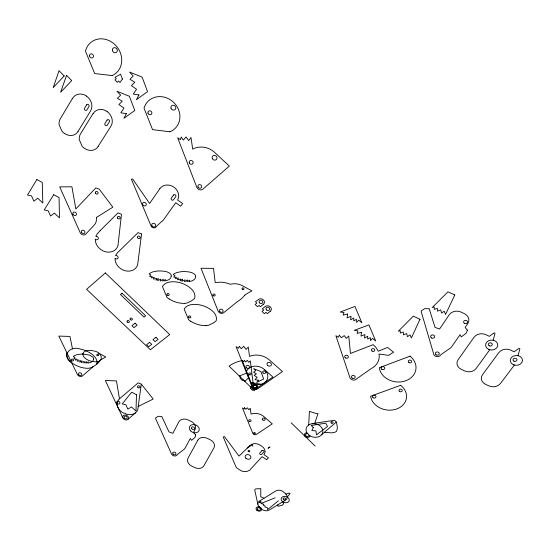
<?xml version="1.0" encoding="UTF-8"?>
<svg xmlns="http://www.w3.org/2000/svg" width="550" height="550" viewBox="0 0 550 550"><rect width="100%" height="100%" fill="white"/><g stroke="black" fill="none" stroke-linecap="round" stroke-linejoin="round"><path stroke-width="0.82" d="M308.708 424.978L309.409 411.345L315.707 413.387L318.017 413.586L314.779 423.211L311.981 423.754M119.488 398.812L138.167 382.869L141.322 384.147L137.775 409.626A10.904 8.422 25.8 0 1 126.466 414.246A2.289 1.76 25.7 0 0 123.709 413.194A10.904 8.422 25.8 0 1 119.488 398.812L116.456 380.923L105.318 380.462L122.705 417.505M493.212 340.209L495.034 333.307L494.134 332.874L489.314 336.325L485.987 334.709A8.704 7.143 0.2 0 0 474.045 337.26L458.061 359.796A8.525 6.93 2.2 0 0 461.196 369.277L464.482 370.865A8.532 6.923 2 0 0 476.121 368.507L489.768 349.766M72.545 98.292L60.204 119.006A11.186 9.584 46.2 0 0 59.118 124.664L61.903 131.127A10.856 9.295 46.2 0 0 64.316 133.368M77.963 131.526L90.53 111.045A11.241 9.742 48.1 0 0 86.549 96.147M93.026 113.609L80.431 134.035A11.089 9.57 44.1 0 0 79.282 139.624L81.998 146.018A10.759 9.288 44.1 0 0 84.391 148.239A10.656 9.199 44.1 0 0 98.141 146.52M98.079 146.472L110.894 126.28A11.137 9.728 45.8 0 0 107.078 111.54M514.401 365.056L500.438 383.536A8.566 6.848 1 0 1 488.723 385.818L485.444 384.244A8.559 6.854 1.2 0 1 482.426 374.853L498.795 352.632A8.738 7.061 -0.7 0 1 510.812 350.151L514.14 351.759L519.021 348.37L519.915 348.803L518.004 355.623M287.293 497.097L290.063 493.501L289.582 493.054L285.808 494.065L283.683 492.064A5.644 4.242 15.9 0 0 275.818 490.957L259.511 501.036A5.576 4.146 16.8 0 0 257.868 504.24M100.169 230.643L97.776 233.344A12.093 10.147 34.6 0 0 95.838 236.404A1.911 1.602 35.4 0 1 98.086 237.462A1.911 1.602 35.4 0 1 97.666 239.566A1.911 1.602 35.4 0 1 95.294 239.119A12.093 10.147 34.6 0 0 105.167 251.666A12.093 10.147 34.6 0 0 117.961 245.575L121.488 214.273L118.002 212.877L100.141 230.663M64.206 75.886L53.185 87.663L59.036 70.675L64.157 75.941M128.15 419.203L135.596 412.782M336.304 422.043L320.1 436.04A8.532 6.724 13.9 0 1 309.024 435.208M93.266 366.609L82.596 375.781A3.149 2.434 29.3 0 1 79.846 376.379A3.149 2.434 29.3 0 1 77.371 374.426L58.802 336.098L69.967 336.428L72.517 348.989M278.41 500.816L267.527 509.63L267.314 507.65L264.894 506.956L265.148 506.055L263.271 505.154L263.835 504.261L260.92 503.532L275.137 497.805M256.96 388.334L254.183 390.438L229.082 366.114A36.183 29.129 18.2 0 1 242.213 360.559L243.788 361.639L244.379 360.346L245.63 361.948L247.294 360.367L248.841 362.388L250.291 360.834L254.024 390.259M247.376 448.009L252.347 444.709L252.904 446.325M264.55 382.772L256.561 388.458A2.289 1.849 18.2 0 1 252.863 387.337L242.213 360.559M250.36 386.732L253.227 384.711M251.219 387.571L250.305 388.211L252.484 390.314L253.399 389.675M264.44 382.855L272.924 377.039L264.763 369.848M100.829 359.844L105.792 356.957L98.704 353.251M138.222 406.422L153.203 399.032L141.322 384.147M314.779 423.211L334.613 420.276L336.511 422.256L337.425 427.989L336.634 430.987A4.95 3.905 12.7 0 1 335.314 432.107L331.719 432.871L324.363 432.355M184.621 303.428L187.261 302.954L191.276 300.939A34.286 29.013 28.2 0 0 194.542 298.499A8.009 6.738 25.8 0 0 194.865 297.522C195.724 290.847 188.952 286.282 183.583 283.951A24.503 20.46 26.4 0 0 174.687 281.799C170.301 281.531 164.649 282.267 162.456 286.646L167.042 297.502L169.173 299.035M206.078 325.676L208.725 325.229L212.754 323.283A33.983 28.593 25.3 0 0 216.047 320.911A7.948 6.641 23.2 0 0 216.384 319.962C217.319 313.376 210.561 308.894 205.294 306.604A24.303 20.151 23.9 0 0 196.446 304.446C192.074 304.171 186.457 304.81 184.174 309.114L188.609 319.77L190.726 321.289M261.374 384.271L250.958 382.546A11.137 9.054 18.2 0 0 266.537 380.751A11.137 9.054 18.2 0 0 261.229 367.414A11.137 9.054 18.2 0 0 246.51 371.36M264.034 498.245L260.741 496.781L260.769 488.668L256.224 488.854A1.863 1.396 17.2 0 0 254.808 490.311L258.026 504.962A5.576 4.146 16.8 0 0 259.339 506.962M71.692 362.704C60.844 356.008 69.891 345.097 80.472 349.113A23.43 18.191 29.5 0 1 86.034 350.811C90.998 353.045 97.371 356.978 97.041 363.179A7.508 5.878 29.3 0 1 96.807 364.052A31.192 24.496 30.8 0 0 99.853 360.621L99.447 361.178A30.621 24.042 30.7 0 1 97.329 363.564A32.278 25.348 30.9 0 1 94.456 365.867L91.245 367.62L88.571 368.301A22.179 17.428 30 0 1 80.41 367.118C74.449 365.152 66.653 361.068 66.66 353.891A7.521 5.864 30.3 0 1 66.935 352.88M259.373 506.997L261.477 508.956M291.149 422.799L315.15 446.064M282.837 501.772L283.656 503.793L282.191 505.244L278.128 506.309L277.757 504.866M184.614 303.394A24.076 20.371 26.9 0 1 169.208 298.987M307.478 433.696A8.532 6.724 13.9 0 1 308.777 424.93A8.532 6.724 13.9 0 1 319.887 425.776A8.532 6.724 13.9 0 1 321.564 434.775M310.042 435.889A2.908 2.282 14.3 0 1 306.941 437.353A2.908 2.282 14.3 0 1 304.377 434.857A2.908 2.282 14.3 0 1 306.845 432.768M285.808 494.065A5.644 4.235 15.8 0 1 285.553 500.122L269.191 510.07A5.569 4.146 16.7 0 1 261.573 509.039M78.024 131.567A10.753 9.213 46.2 0 1 64.336 133.341M72.614 98.333A11.062 9.584 48.1 0 1 86.591 96.071M93.094 113.657A10.959 9.577 45.9 0 1 107.126 111.471M206.078 325.641A23.87 20.068 24.2 0 1 190.761 321.241M136.489 394.714L135.994 411.015L131.505 406.945L127.861 409.145L125.929 404.855L122.231 403.927L131.663 392.184L136.489 394.714M171.263 275.997C171.16 279.214 167.482 280.582 164.78 280.954L165.481 279.517L162.676 281.132L163.343 279.276L160.373 281.057L160.875 279.166L157.644 280.631L158.517 278.575L155.856 280.156L156.887 278.362L153.299 279.132L154.392 277.447L151.174 277.86L152.267 276.712L149.6 276.437L150.838 274.993L149.098 273.941L149.738 273.309L152.659 271.906L156.901 271.088A29.26 24.42 27.5 0 1 160.435 270.944C164.003 271.184 168.382 271.343 170.837 274.312A4.62 3.905 28.4 0 1 171.263 275.997M195.649 276.643C195.484 279.902 191.758 281.243 189.014 281.627L189.743 280.177L186.876 281.806L187.584 279.936L184.546 281.731L185.082 279.833L181.796 281.304L182.71 279.235L179.988 280.816L181.06 279.022L177.416 279.799L178.544 278.101L175.278 278.513L176.406 277.358L173.711 277.083L174.983 275.632L173.243 274.567L173.889 273.934L176.873 272.525L181.184 271.7A29.411 24.729 25.7 0 1 184.759 271.556C188.354 271.803 192.775 271.947 195.243 274.945A4.641 3.953 26.4 0 1 195.649 276.643M82.83 353.849C82.754 357.857 87.223 359.989 90.502 361.027A15.001 11.832 29.6 0 0 93.933 361.652C104.782 363.268 102.706 352.069 93.974 351.031A14.864 11.633 29.1 0 0 90.523 350.405C87.746 350.219 83.662 350.632 82.83 353.849M96.621 217.319L96.229 221.341A12.251 10.278 37.5 0 1 93.926 225.411L85.958 233.86A3.465 2.888 36.5 0 1 82.658 234.822A3.465 2.888 36.5 0 1 79.942 232.066L59.689 186.897L71.926 186.78L75.824 208.959L95.851 187.887L99.358 189.289L112.853 207.178L96.621 217.319M93.596 359.164C93.294 361.845 90.179 362.794 87.897 363.069L88.474 361.811L85.986 363.186L86.515 361.549L83.882 363.069L84.26 361.412L81.379 362.636L82.088 360.834L79.722 362.175L80.589 360.614L77.351 361.226L78.279 359.755L75.357 360.058L76.312 359.061L73.865 358.765L74.931 357.514L73.301 356.544L73.858 355.994L76.464 354.819L80.3 354.179A27.287 21.148 28.8 0 1 83.511 354.124L89.533 355.107L93.136 357.314A4.304 3.376 29.4 0 1 93.596 358.813L93.596 359.164M347.552 314.064L347.098 317.866L351.093 316.284L350.577 319.839L353.794 318.031L353.815 320.863L356.455 319.351L356.599 322.376L358.737 320.162L361.886 322.816L354.942 306.439L340.264 312.022L343.998 312.531L343.111 315.129L347.552 314.064M141.549 233.998L137.665 264.729A11.983 10.051 32.1 0 1 124.816 270.655A11.983 10.051 32.1 0 1 115.101 258.28A1.897 1.588 33 0 0 117.459 258.727A1.897 1.588 33 0 0 117.906 256.657A1.897 1.588 33 0 0 115.672 255.613A11.983 10.051 32.1 0 1 117.645 252.615L138.091 232.609L141.549 233.998M361.494 332.365L361.006 336.098L365.001 334.565L364.457 338.058L367.675 336.291L367.675 339.075L370.315 337.604L370.439 340.574L372.584 338.408L375.705 341.034L368.913 324.913L354.241 330.33L357.961 330.846L357.06 333.389L361.494 332.365M195.649 434.885L195.085 437.326L191.586 440.323L190.341 438.405L185.151 448.058A7.246 5.534 22.1 0 1 183.308 449.9L177.286 454.568A3.169 2.406 22.1 0 1 174.24 455.929A3.169 2.406 22.1 0 1 171.311 453.502L155.643 418.653A2.049 1.588 23.8 0 1 155.684 417.966L158.008 416.316L161.741 416.419L168.994 431.908L172.879 433.311L178.839 421.871A7.356 5.706 22.1 0 1 188.148 419.966L191.125 421.389A7.356 5.706 21.9 0 1 195.058 429.626L193.456 432.609L195.649 434.885M66.55 75.371L60.624 92.297L71.706 80.575L66.55 75.371M181.211 137.163L180.324 139.686L177.65 137.789L196.824 187.351A3.809 3.417 31.6 0 0 202.957 189.111L229.343 166.086L215.483 153.223A18.645 16.885 33.6 0 0 192.686 149.16L191.015 137.493L188.719 140.601L186.038 136.902L183.384 140.099L181.211 137.163M467.39 330.144L466.201 333.149L461.264 336.944L460.116 334.634L451.756 346.617A8.539 7.054 2.9 0 1 449.109 348.927L440.749 354.832A3.726 3.059 3.8 0 1 436.721 356.592A3.726 3.059 3.8 0 1 433.599 353.726L421.211 311.651A2.413 2.035 3.4 0 1 421.403 310.805L424.593 308.694L429.186 308.694L435.057 327.422L439.567 329.01L449.233 314.779A8.711 7.281 0.9 0 1 461.141 312.104L464.537 313.748A8.717 7.274 0.8 0 1 467.734 323.716L465.142 327.436L467.39 330.144M239.36 346.301L238.48 348.274L236.094 346.637L252.196 387.083A3.438 2.771 18.1 0 0 257.751 388.768L282.459 371.546L270.167 360.663A16.775 13.702 18.2 0 0 249.487 356.393L248.291 347.022L246.111 349.387L243.774 346.314L241.258 348.741L239.36 346.301M419.987 319.261L411.393 337.975L410.011 334.854L407.488 336.662L406.677 333.534L403.48 334.778L403.288 331.994L400.359 333.066L400.207 330.626L398.324 331.258L413.291 316.168L419.987 319.261M313.287 427.494L311.843 430.547L315.92 430.877L316.47 434.851L327.525 426.484L325.731 423.177L311.224 425.487L313.287 427.494M244.558 407.77L243.98 408.98L242.454 407.942L252.794 433.331A2.228 1.739 17.7 0 0 256.389 434.438L272.271 423.871L264.351 416.982A10.828 8.532 17.7 0 0 251.054 414.129L250.298 408.306L248.889 409.75L247.39 407.825L245.768 409.303L244.558 407.77M454.795 294.979L445.555 314.428L444.187 311.204L441.554 313.087L440.777 309.856L437.456 311.169L437.312 308.282L434.273 309.409L434.163 306.886L432.211 307.546L447.947 291.809L454.795 294.979M339.329 335.239L338.25 337.281L335.878 335.713L349.924 377.568A3.713 3.032 10.7 0 0 352.887 379.981A3.713 3.032 10.7 0 0 356.565 378.888L371.319 368.514A18.294 15.152 9.8 0 0 379.005 354.014L388.554 355.355L393.559 352.186L387.564 347.456L378.173 351.223A18.294 15.152 9.8 0 0 373.092 344.664L350.474 353.451L348.769 336.043L346.239 338.346L344.279 335.617L341.254 337.707L339.329 335.239M126.397 113.651L123.915 118.312L134.826 110.468L129.353 96.243L116.999 91.272L120.601 95.15L117.446 98.319L122.203 101.241L118.903 104.534L123.998 108.109L120.835 112.805L126.397 113.651M138.958 94.93L136.407 99.715L147.551 91.63L142.093 77.096L129.559 72.057L133.196 76.017L129.972 79.276L134.784 82.246L131.409 85.635L136.558 89.265L133.313 94.084L138.958 94.93M197.856 440.117L187.962 458.288A7.205 5.466 20.9 0 0 191.812 466.166L194.707 467.548A7.205 5.466 20.7 0 0 203.844 465.864L213.971 447.817A7.315 5.631 20.4 0 0 210.141 439.704L207.185 438.295A7.315 5.631 20.6 0 0 197.856 440.117M36.871 179.561L27.5 195.009L31.549 195.931L33.928 201.211L37.709 198.192L42.824 203.019L42.261 182.428L36.871 179.561M86.618 104.864L84.562 108.24A1.451 1.258 47.5 0 0 85.071 110.151A1.451 1.258 47.5 0 0 86.907 109.897L88.969 106.521A1.451 1.258 47.8 0 0 88.454 104.603A1.451 1.258 47.8 0 0 86.618 104.864M53.721 194.714L44.199 209.921L48.242 210.843L50.566 216.061L54.374 213.097L59.441 217.883L59.084 197.56L53.721 194.714M107.044 120.154L104.947 123.489A1.437 1.251 45.2 0 0 105.442 125.379A1.437 1.251 45.2 0 0 107.284 125.132L109.381 121.804A1.437 1.258 45.5 0 0 108.893 119.907A1.437 1.258 45.5 0 0 107.044 120.154M122.416 79.001L120.003 82.5L118.511 81.077L117.281 82.328L115.019 80.018L116.27 78.677L114.998 77.323L120.567 74.202L122.416 79.001M159.816 188.712L149.6 203.472L132.701 179.059L131.409 179.252L150.996 225.734A2.984 2.578 32.6 0 0 153.704 227.844A2.984 2.578 32.6 0 0 156.406 226.394L161.748 221.492A10.395 9.027 33.4 0 0 163.762 219.526L175.725 202.709L180.709 206.209L182.634 203.562L177.588 200.021A10.539 9.288 33.9 0 0 173.429 186.814A10.539 9.288 33.9 0 0 159.816 188.712M173.477 195.085L171.277 198.158A1.375 1.21 33.2 0 0 171.696 199.932A1.375 1.21 33.2 0 0 173.532 199.739L175.732 196.666A1.382 1.217 33.3 0 0 175.312 194.886A1.382 1.217 33.3 0 0 173.477 195.085M258.39 380.243L256.678 382.504L263.656 378.964L260.927 371.614L253.639 368.644L255.661 370.728L253.605 372.192L256.369 373.842L254.224 375.368L257.166 377.355L255.042 379.603L258.39 380.243M244.819 295.096L244.489 295.515A33.901 29.095 24.1 0 1 237.421 301.613L223.877 312.531A3.396 2.853 22.4 0 1 220.722 313.259A3.396 2.853 22.4 0 1 218.13 311.107L200.984 268.249L213.538 268.393L215.174 282.528L221.169 282.136A24.64 20.831 22.6 0 1 227.212 283.25A25.19 21.292 22.6 0 1 230.258 284.322L231.914 283.924A15.235 12.973 21.5 0 1 241.801 285.402L251.893 290.847L246.001 294.209A7.191 6.16 21.3 0 1 244.819 295.096M261.944 450.663L259.854 452.973A1.176 0.908 17.2 0 0 260.184 454.286A1.176 0.908 17.2 0 0 261.779 454.211L263.876 451.908A1.176 0.908 17.1 0 0 263.546 450.587A1.176 0.908 17.1 0 0 261.944 450.663M249.893 445.631L238.996 456.081L224.476 436.618L223.231 436.941L235.682 466.194L236.459 467.686L240.164 470.181A7.377 5.631 18.1 0 0 243.313 471.467L246.393 471.618L249.562 470.291L262.027 456.713L266.661 459.69L268.434 457.772L263.911 454.651A7.48 5.782 17.4 0 0 261.8 446.229L260.081 445.122A7.48 5.789 17.5 0 0 249.893 445.631M248.779 377.486L244.894 381.411L243.231 379.906L242.426 380.476L239.91 378.043L240.742 377.389L239.326 375.966L247.053 372.982L248.779 377.486M105.332 272.917L86.597 289.327L150.425 349.759L169.73 334.572L105.332 272.917M122.024 293.212L120.45 294.553L144.045 317.144L145.64 315.844L122.024 293.212M135.066 323.166L131.931 325.724L133.994 327.69L137.129 325.132L135.066 323.166M263.388 304.301L260.446 306.701L259.153 305.415L257.441 306.714L255.152 304.432L256.864 303.126L255.489 301.757L258.528 299.441A3.561 3.032 19 0 1 263.484 299.949A3.561 3.032 19 0 1 263.388 304.301M270.249 311.286L267.3 313.665L266.014 312.379L264.323 313.651L262.041 311.376L263.732 310.111L262.364 308.743L265.409 306.446A3.554 3.018 18.2 0 1 270.366 306.962A3.554 3.018 18.2 0 1 270.249 311.286M149.593 342.32L146.623 344.678L148.754 346.699L151.724 344.348L149.593 342.32M155.925 337.301L152.969 339.646L155.1 341.681L158.07 339.343L155.925 337.301M269.892 447.026L268.125 448.174L269.892 447.026M410.053 356.159L379.287 367.73A18.466 15.139 7.1 0 0 405.907 380.717A18.466 15.139 7.1 0 0 410.053 356.159M400.675 385.309L370.631 396.234A18.095 14.568 8.4 0 0 396.743 408.953A18.095 14.568 8.4 0 0 400.675 385.309M112.193 75.57L94.696 73.549L85.449 51.136A19.876 17.545 53.3 0 1 114.537 44.248A19.876 17.545 53.3 0 1 112.193 75.57M169.943 131.801L152.556 129.642L144.024 108.144A19.154 17.311 43.8 0 1 173.236 101.97A19.154 17.311 43.8 0 1 169.943 131.801M213.07 295.529A1.196 1.011 23.6 0 0 215.077 295.563A1.196 1.011 23.6 0 0 213.902 293.982A1.196 1.011 23.6 0 0 213.07 295.529M242.22 289.218A1.018 0.873 21.1 0 0 243.932 289.156A1.018 0.873 21.1 0 0 242.859 287.856A1.018 0.873 21.1 0 0 242.22 289.218M219.849 311.637A1.877 1.581 22.4 0 0 222.984 311.513A1.877 1.581 22.4 0 0 220.956 309.134A1.877 1.581 22.4 0 0 219.849 311.637M167.097 294.972A1.182 0.99 27.3 0 0 169.077 295.137A1.182 0.99 27.3 0 0 167.998 293.514A1.182 0.99 27.3 0 0 167.097 294.972M72.964 214.225A1.939 1.622 38.3 0 0 76.099 215.071A1.939 1.622 38.3 0 0 74.834 212.128A1.939 1.622 38.3 0 0 72.964 214.225M95.432 193.112A1.458 1.244 38.9 0 0 97.804 193.751A1.458 1.244 38.9 0 0 96.869 191.51A1.458 1.244 38.9 0 0 95.432 193.112M81.517 232.389A1.918 1.595 36.5 0 0 84.645 233.035A1.918 1.595 36.5 0 0 83.201 230.196A1.918 1.595 36.5 0 0 81.517 232.389M117.562 218.075A1.444 1.231 35.6 0 0 119.934 218.556A1.444 1.231 35.6 0 0 118.882 216.404A1.444 1.231 35.6 0 0 117.562 218.075M137.631 237.799A1.43 1.217 32.8 0 0 140.002 238.123A1.43 1.217 32.8 0 0 138.827 236.06A1.43 1.217 32.8 0 0 137.631 237.799M305.999 435.985A1.794 1.409 14.3 0 0 308.962 435.614A1.794 1.409 14.3 0 0 306.783 433.668A1.794 1.409 14.3 0 0 305.999 435.985M331.341 423.067A1.086 0.859 12.7 0 0 333.107 422.716A1.086 0.859 12.7 0 0 331.698 421.616A1.086 0.859 12.7 0 0 331.341 423.067M173.078 454.135A1.691 1.286 22.1 0 0 175.869 454.142A1.691 1.286 22.1 0 0 174.006 452.114A1.691 1.286 22.1 0 0 173.078 454.135M190.479 430.794A5.143 3.987 21.5 0 0 199.004 430.746A5.143 3.987 21.5 0 0 193.401 424.531A5.143 3.987 21.5 0 0 190.479 430.794M191.861 428.856A1.657 1.286 21.6 0 0 194.604 428.814A1.657 1.286 21.6 0 0 192.768 426.828A1.657 1.286 21.6 0 0 191.861 428.856M282.301 501.449A4.152 3.107 15.6 0 0 289.149 500.871A4.152 3.107 15.6 0 0 284.178 496.389A4.152 3.107 15.6 0 0 282.301 501.449M256.816 510.249A2.846 2.111 17 0 0 261.498 509.939A2.846 2.111 17 0 0 258.122 506.832A2.846 2.111 17 0 0 256.816 510.249M257.682 509.788A1.684 1.251 17 0 0 260.418 509.513A1.684 1.251 17 0 0 258.342 507.732A1.684 1.251 17 0 0 257.682 509.788M283.525 499.524A1.341 1.004 15.7 0 0 285.725 499.331A1.341 1.004 15.7 0 0 284.116 497.894A1.341 1.004 15.7 0 0 283.525 499.524M259.751 502.363A0.846 0.633 17 0 0 261.126 502.219A0.846 0.633 17 0 0 260.081 501.318A0.846 0.633 17 0 0 259.751 502.363M431.461 337.906A2.007 1.664 3.5 0 0 434.638 336.793A2.007 1.664 3.5 0 0 431.826 335.039A2.007 1.664 3.5 0 0 431.461 337.906M142.725 204.696A1.973 1.712 35 0 0 145.991 205.343A1.973 1.712 35 0 0 144.581 202.379A1.973 1.712 35 0 0 142.725 204.696M151.944 225.816A2.062 1.781 32.6 0 0 155.375 226.366A2.062 1.781 32.6 0 0 153.773 223.334A2.062 1.781 32.6 0 0 151.944 225.816M198.103 187.11A1.966 1.767 31.7 0 0 201.417 187.529A1.966 1.767 31.7 0 0 199.863 184.607A1.966 1.767 31.7 0 0 198.103 187.11M189.365 163.013A2.035 1.836 35.1 0 0 192.768 163.666A2.035 1.836 35.1 0 0 191.373 160.531A2.035 1.836 35.1 0 0 189.365 163.013M212.396 158.709A2.509 2.296 33 0 0 216.638 159.191A2.509 2.296 33 0 0 214.637 155.43A2.509 2.296 33 0 0 212.396 158.709M249.067 421.19A1.182 0.935 18.1 0 0 251.027 421.053A1.182 0.935 18.1 0 0 249.659 419.684A1.182 0.935 18.1 0 0 249.067 421.19M262.687 419.891A1.458 1.148 17.2 0 0 265.107 419.698A1.458 1.148 17.2 0 0 263.416 418.027A1.458 1.148 17.2 0 0 262.687 419.891M253.853 433.565A0.88 0.688 17.7 0 0 255.317 433.469A0.88 0.688 17.7 0 0 254.299 432.458A0.88 0.688 17.7 0 0 253.853 433.565M259.593 302.878A1.911 1.629 19 0 0 262.776 302.534A1.911 1.629 19 0 0 260.576 300.231A1.911 1.629 19 0 0 259.593 302.878M170.995 108.164A2.585 2.351 44.2 0 0 175.168 109.505A2.585 2.351 44.2 0 0 173.917 105.325A2.585 2.351 44.2 0 0 170.995 108.164M148.012 113.176A2.097 1.884 44.8 0 0 151.374 114.29A2.097 1.884 44.8 0 0 150.356 110.907A2.097 1.884 44.8 0 0 148.012 113.176M89.506 55.907A2.173 1.904 53.6 0 0 92.696 57.736A2.173 1.904 53.6 0 0 92.29 54.127A2.173 1.904 53.6 0 0 89.506 55.907M112.372 50.229A2.681 2.386 54.3 0 0 116.325 52.449A2.681 2.386 54.3 0 0 115.83 47.974A2.681 2.386 54.3 0 0 112.372 50.229M253.124 387.826A2.729 2.2 18.2 0 0 257.654 387.461A2.729 2.2 18.2 0 0 254.512 384.271A2.729 2.2 18.2 0 0 253.124 387.826M263.051 372.948A1.499 1.224 17.7 0 0 265.54 372.714A1.499 1.224 17.7 0 0 263.801 370.968A1.499 1.224 17.7 0 0 263.051 372.948M249.026 374.509A1.217 0.99 18.7 0 0 251.041 374.337A1.217 0.99 18.7 0 0 249.631 372.914A1.217 0.99 18.7 0 0 249.026 374.509M253.784 387.393A1.815 1.464 18.2 0 0 256.795 387.145A1.815 1.464 18.2 0 0 254.705 385.027A1.815 1.464 18.2 0 0 253.784 387.393M127.229 321.97A1.203 0.976 28.8 0 0 129.222 322.128A1.203 0.976 28.8 0 0 128.081 320.499A1.203 0.976 28.8 0 0 127.229 321.97M130.233 319.495A1.21 0.983 28.7 0 0 132.241 319.653A1.21 0.983 28.7 0 0 131.093 318.024A1.21 0.983 28.7 0 0 130.233 319.495M266.441 309.856A1.904 1.622 18.2 0 0 269.624 309.519A1.904 1.622 18.2 0 0 267.431 307.23A1.904 1.622 18.2 0 0 266.441 309.856M267.561 365.379A2.262 1.856 17.4 0 0 271.329 365.014A2.262 1.856 17.4 0 0 268.702 362.368A2.262 1.856 17.4 0 0 267.561 365.379M246.414 367.785A1.829 1.492 19 0 0 249.452 367.517A1.829 1.492 19 0 0 247.328 365.358A1.829 1.492 19 0 0 246.414 367.785M253.653 387.324A1.774 1.43 18.2 0 0 256.603 387.083A1.774 1.43 18.2 0 0 254.554 385.007A1.774 1.43 18.2 0 0 253.653 387.324M352.096 378.036A1.87 1.526 10.7 0 0 355.142 377.376A1.87 1.526 10.7 0 0 352.736 375.471A1.87 1.526 10.7 0 0 352.096 378.036M372.068 351.058A1.677 1.389 8.7 0 0 374.763 350.309A1.677 1.389 8.7 0 0 372.515 348.686A1.677 1.389 8.7 0 0 372.068 351.058M345.283 357.803A1.836 1.519 11 0 0 348.301 357.197A1.836 1.519 11 0 0 345.978 355.266A1.836 1.519 11 0 0 345.283 357.803M373.017 397.705A1.815 1.458 9.4 0 0 375.939 396.976A1.815 1.458 9.4 0 0 373.526 395.23A1.815 1.458 9.4 0 0 373.017 397.705M399.554 391.435A1.657 1.341 7.4 0 0 402.243 390.748A1.657 1.341 7.4 0 0 400.036 389.166A1.657 1.341 7.4 0 0 399.554 391.435M381.714 369.236A1.849 1.519 8.3 0 0 384.704 368.459A1.849 1.519 8.3 0 0 382.25 366.664A1.849 1.519 8.3 0 0 381.714 369.236M408.973 362.587A1.691 1.389 6.1 0 0 411.647 361.694A1.691 1.389 6.1 0 0 409.276 360.195A1.691 1.389 6.1 0 0 408.973 362.587M248.325 451.516A0.873 0.674 17.9 0 0 249.769 451.433A0.873 0.674 17.9 0 0 248.765 450.436A0.873 0.674 17.9 0 0 248.325 451.516M245.926 458.253A2.949 2.269 17.9 0 0 250.8 457.923A2.949 2.269 17.9 0 0 247.349 454.589A2.949 2.269 17.9 0 0 245.926 458.253M488.627 349.346A6.098 4.978 -0.3 0 0 497.771 345.015A6.098 4.978 -0.3 0 0 488.62 340.725A6.098 4.978 -0.3 0 0 488.627 349.346M489.211 345.785A1.966 1.602 -0.3 0 0 492.243 344.513A1.966 1.602 -0.3 0 0 489.39 343.007A1.966 1.602 -0.3 0 0 489.211 345.785M436.136 354.881A1.994 1.636 3.8 0 0 439.292 353.801A1.994 1.636 3.8 0 0 436.507 352.069A1.994 1.636 3.8 0 0 436.136 354.881M464.523 323.379A1.966 1.636 0.4 0 0 467.534 322.066A1.966 1.636 0.4 0 0 464.661 320.547A1.966 1.636 0.4 0 0 464.523 323.379M513.322 364.671A6.126 4.923 -1.2 0 0 522.5 360.332A6.126 4.923 -1.2 0 0 513.308 356.139A6.126 4.923 -1.2 0 0 513.322 364.671M514.016 361.178A1.973 1.588 -1.1 0 0 516.959 359.762A1.973 1.588 -1.1 0 0 513.989 358.428A1.973 1.588 -1.1 0 0 514.016 361.178M116.999 403.281A1.726 1.327 26.4 0 0 119.831 403.411A1.726 1.327 26.4 0 0 118.044 401.225A1.726 1.327 26.4 0 0 116.999 403.281M137.851 387.317A1.299 1.018 25.7 0 0 139.996 387.406A1.299 1.018 25.7 0 0 138.662 385.749A1.299 1.018 25.7 0 0 137.851 387.317M123.282 418.612A3.087 2.365 25.5 0 0 128.37 418.873A3.087 2.365 25.5 0 0 125.173 414.975A3.087 2.365 25.5 0 0 123.282 418.612M124.321 418.11A1.712 1.313 25.5 0 0 127.132 418.254A1.712 1.313 25.5 0 0 125.366 416.096A1.712 1.313 25.5 0 0 124.321 418.11M78.794 374.743A1.739 1.347 29.2 0 0 81.641 375.031A1.739 1.347 29.2 0 0 79.97 372.728A1.739 1.347 29.2 0 0 78.794 374.743M96.999 355.259A0.942 0.743 29.1 0 0 98.546 355.424A0.942 0.743 29.1 0 0 97.666 354.159A0.942 0.743 29.1 0 0 96.999 355.259M71.569 360.374A1.107 0.859 30.2 0 0 73.391 360.669A1.107 0.859 30.2 0 0 72.428 359.15A1.107 0.859 30.2 0 0 71.569 360.374M188.746 317.364A1.169 0.976 24.8 0 0 190.706 317.412A1.169 0.976 24.8 0 0 189.537 315.872A1.169 0.976 24.8 0 0 188.746 317.364"/></g></svg>
